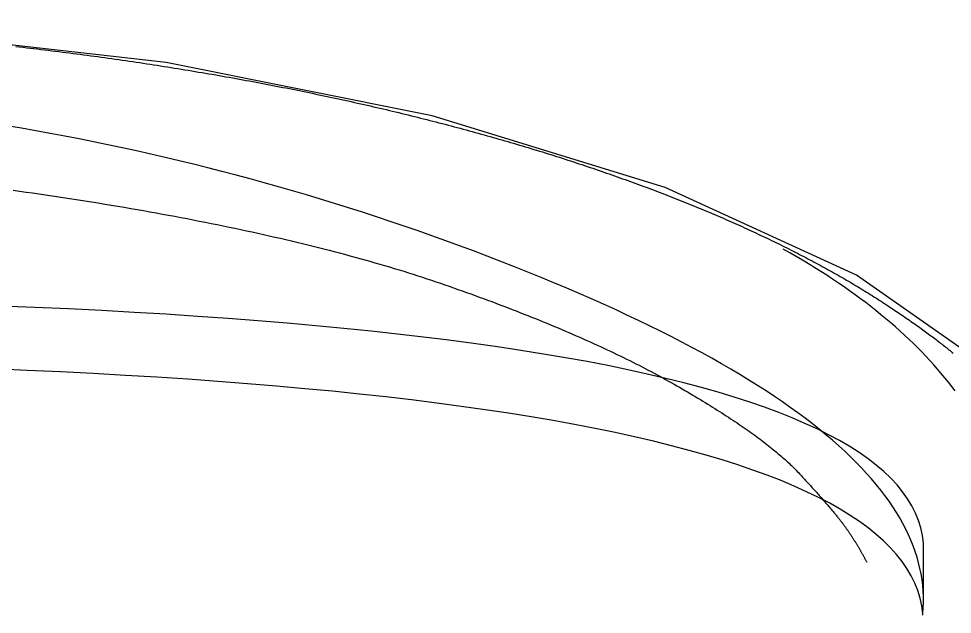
# Model space of a CAD drawing. Extents: x -120222 to -41942, y -19134 to 30932.
# Drawn here: x -81607.719 to -81602.866, y 10155.12 to 10158.214 of the extents above; entities that cross this region are included whole.
import ezdxf

# ---------------------------------------------------------------- set-up
doc = ezdxf.new("R2010")
doc.units = 0
doc.header["$LTSCALE"] = 150
doc.header["$MEASUREMENT"] = 0
doc.layers.get('0').update_dxf_attribs({"linetype": 'CONTINUOUS'})
doc.layers.add('____-568', color=7, linetype='CONTINUOUS')

# ---------------------------------------------------------------- blocks, each defined once
blk = doc.blocks.new('____-172')
at = {"color": 1, "linetype": 'Continuous'}
blk.add_line((-88038.1199, 5606.519), (-88038.1199, 5606.7508), dxfattribs=at)
blk.add_lwpolyline([(-88048.1814, 5603.7503), (-88046.6806, 5603.5798), (-88045.1199, 5603.5222), (-88043.5592, 5603.5798), (-88042.0584, 5603.7503), (-88040.6753, 5604.0272), (-88039.4631, 5604.3999), (-88038.4682, 5604.8541), (-88037.7289, 5605.3722), (-88037.2736, 5605.9344), (-88037.1199, 5606.519), (-88037.2736, 5607.1037), (-88037.7289, 5607.6659), (-88038.4682, 5608.184), (-88039.4631, 5608.6381), (-88040.6753, 5609.0108), (-88042.0584, 5609.2878), (-88043.5592, 5609.4583), (-88045.1199, 5609.5159), (-88046.6806, 5609.4583), (-88048.1814, 5609.2878)], dxfattribs=at)
at = {"color": 1, "linetype": 'Continuous', "flags": 128}
for points in [[(-88042.8387, 5609.3717), (-88042.82, 5609.3696), (-88042.8014, 5609.3674), (-88042.7827, 5609.3653), (-88042.7641, 5609.3631), (-88042.7455, 5609.3609), (-88042.7269, 5609.3587), (-88042.7084, 5609.3565), (-88042.6898, 5609.3543), (-88042.6713, 5609.352), (-88042.6527, 5609.3497), (-88042.6342, 5609.3474), (-88042.6158, 5609.3451), (-88042.5973, 5609.3428), (-88042.5788, 5609.3405), (-88042.5604, 5609.3381), (-88042.542, 5609.3357), (-88042.5235, 5609.3333), (-88042.5052, 5609.3309), (-88042.4868, 5609.3285), (-88042.4684, 5609.3261), (-88042.4501, 5609.3236), (-88042.4317, 5609.3211), (-88042.4134, 5609.3186), (-88042.3951, 5609.3161), (-88042.3768, 5609.3136), (-88042.3586, 5609.3111), (-88042.3403, 5609.3085), (-88042.3221, 5609.3059), (-88042.3039, 5609.3033), (-88042.2857, 5609.3007), (-88042.2675, 5609.2981), (-88042.2493, 5609.2954), (-88042.2312, 5609.2928), (-88042.213, 5609.2901), (-88042.1949, 5609.2874), (-88042.1768, 5609.2847), (-88042.1587, 5609.2819), (-88042.1406, 5609.2792), (-88042.1226, 5609.2764), (-88042.1045, 5609.2736), (-88042.0865, 5609.2708), (-88042.0685, 5609.268), (-88042.0505, 5609.2652), (-88042.0325, 5609.2623), (-88042.0145, 5609.2595), (-88041.9966, 5609.2566), (-88041.9786, 5609.2537), (-88041.9607, 5609.2507), (-88041.9428, 5609.2478), (-88041.9249, 5609.2448), (-88041.9071, 5609.2419), (-88041.8892, 5609.2389), (-88041.8714, 5609.2359), (-88041.8535, 5609.2329), (-88041.8358, 5609.2298), (-88041.818, 5609.2268), (-88041.8003, 5609.2237), (-88041.7825, 5609.2206), (-88041.7649, 5609.2175), (-88041.7472, 5609.2144), (-88041.7296, 5609.2113), (-88041.7119, 5609.2081), (-88041.6944, 5609.205), (-88041.6768, 5609.2018), (-88041.6593, 5609.1986), (-88041.6418, 5609.1954), (-88041.6243, 5609.1922), (-88041.6068, 5609.1889), (-88041.5894, 5609.1857), (-88041.572, 5609.1824), (-88041.5546, 5609.1792), (-88041.5373, 5609.1759), (-88041.52, 5609.1725), (-88041.5027, 5609.1692), (-88041.4854, 5609.1659), (-88041.4682, 5609.1625), (-88041.4509, 5609.1592), (-88041.4338, 5609.1558), (-88041.4166, 5609.1524), (-88041.3994, 5609.149), (-88041.3823, 5609.1455), (-88041.3653, 5609.1421), (-88041.3482, 5609.1386), (-88041.3312, 5609.1351), (-88041.3141, 5609.1316), (-88041.2972, 5609.1281), (-88041.2802, 5609.1246), (-88041.2633, 5609.1211), (-88041.2464, 5609.1175), (-88041.2295, 5609.114), (-88041.2126, 5609.1104), (-88041.1958, 5609.1068), (-88041.179, 5609.1032), (-88041.1622, 5609.0995), (-88041.1455, 5609.0959), (-88041.1288, 5609.0922), (-88041.1121, 5609.0886), (-88041.0954, 5609.0849), (-88041.0788, 5609.0812), (-88041.0622, 5609.0775), (-88041.0456, 5609.0737), (-88041.029, 5609.07), (-88041.0125, 5609.0662), (-88040.996, 5609.0624), (-88040.9795, 5609.0586), (-88040.963, 5609.0548), (-88040.9466, 5609.051), (-88040.9302, 5609.0472), (-88040.9138, 5609.0433), (-88040.8974, 5609.0394), (-88040.8811, 5609.0355), (-88040.8648, 5609.0316), (-88040.8485, 5609.0277), (-88040.8323, 5609.0238), (-88040.8161, 5609.0199), (-88040.7999, 5609.0159), (-88040.7837, 5609.0119), (-88040.7675, 5609.0079), (-88040.7514, 5609.0039), (-88040.7353, 5608.9999), (-88040.7193, 5608.9959), (-88040.7033, 5608.9918), (-88040.6873, 5608.9878), (-88040.6713, 5608.9837), (-88040.6554, 5608.9796), (-88040.6395, 5608.9755), (-88040.6236, 5608.9714), (-88040.6078, 5608.9673), (-88040.5919, 5608.9631), (-88040.5762, 5608.959), (-88040.5604, 5608.9548), (-88040.5447, 5608.9506), (-88040.529, 5608.9464), (-88040.5133, 5608.9422), (-88040.4977, 5608.938), (-88040.4821, 5608.9338), (-88040.4665, 5608.9295), (-88040.451, 5608.9252), (-88040.4355, 5608.921), (-88040.42, 5608.9167), (-88040.4046, 5608.9124), (-88040.3892, 5608.908), (-88040.3738, 5608.9037), (-88040.3584, 5608.8994), (-88040.3431, 5608.895), (-88040.3278, 5608.8906), (-88040.3125, 5608.8862), (-88040.2973, 5608.8818), (-88040.2821, 5608.8774), (-88040.2669, 5608.873), (-88040.2518, 5608.8685), (-88040.2366, 5608.8641), (-88040.2216, 5608.8596), (-88040.2065, 5608.8551), (-88040.1915, 5608.8506), (-88040.1765, 5608.8461), (-88040.1615, 5608.8416), (-88040.1466, 5608.8371), (-88040.1317, 5608.8325), (-88040.1168, 5608.8279), (-88040.102, 5608.8234), (-88040.0871, 5608.8188), (-88040.0724, 5608.8142), (-88040.0576, 5608.8095), (-88040.0429, 5608.8049), (-88040.0282, 5608.8003), (-88040.0135, 5608.7956), (-88039.9989, 5608.7909), (-88039.9843, 5608.7862), (-88039.9697, 5608.7815), (-88039.9552, 5608.7768), (-88039.9407, 5608.7721), (-88039.9262, 5608.7673), (-88039.9118, 5608.7626), (-88039.8973, 5608.7578), (-88039.8829, 5608.753), (-88039.8686, 5608.7482), (-88039.8543, 5608.7434), (-88039.84, 5608.7386), (-88039.8257, 5608.7337), (-88039.8114, 5608.7289), (-88039.7972, 5608.724), (-88039.7831, 5608.7191), (-88039.769, 5608.7142), (-88039.7549, 5608.7093), (-88039.7408, 5608.7044), (-88039.7268, 5608.6995), (-88039.7128, 5608.6946), (-88039.6989, 5608.6897), (-88039.685, 5608.6847), (-88039.6712, 5608.6798), (-88039.6573, 5608.6748), (-88039.6436, 5608.6698), (-88039.6298, 5608.6648), (-88039.6161, 5608.6598), (-88039.6025, 5608.6548), (-88039.5888, 5608.6498), (-88039.5753, 5608.6448), (-88039.5617, 5608.6398), (-88039.5482, 5608.6347), (-88039.5348, 5608.6297), (-88039.5213, 5608.6246), (-88039.5079, 5608.6195), (-88039.4946, 5608.6144), (-88039.4813, 5608.6093), (-88039.468, 5608.6042), (-88039.4548, 5608.5991), (-88039.4416, 5608.594), (-88039.4284, 5608.5888), (-88039.4153, 5608.5837), (-88039.4022, 5608.5785), (-88039.3892, 5608.5734), (-88039.3762, 5608.5682), (-88039.3632, 5608.563), (-88039.3503, 5608.5578), (-88039.3374, 5608.5526), (-88039.3246, 5608.5474), (-88039.3118, 5608.5422), (-88039.299, 5608.5369), (-88039.2863, 5608.5317), (-88039.2736, 5608.5264), (-88039.2609, 5608.5212), (-88039.2483, 5608.5159), (-88039.2358, 5608.5106), (-88039.2232, 5608.5053), (-88039.2107, 5608.5), (-88039.1983, 5608.4947), (-88039.1859, 5608.4894), (-88039.1735, 5608.484), (-88039.1611, 5608.4787), (-88039.1488, 5608.4733), (-88039.1366, 5608.468), (-88039.1243, 5608.4626), (-88039.1122, 5608.4572), (-88039.1, 5608.4518), (-88039.0879, 5608.4464), (-88039.0758, 5608.441), (-88039.0638, 5608.4356), (-88039.0518, 5608.4301), (-88039.0399, 5608.4247), (-88039.028, 5608.4193), (-88039.0161, 5608.4138), (-88039.0043, 5608.4083), (-88038.9925, 5608.4028), (-88038.9807, 5608.3973), (-88038.969, 5608.3918), (-88038.9573, 5608.3863), (-88038.9457, 5608.3808), (-88038.9341, 5608.3753), (-88038.9225, 5608.3697), (-88038.911, 5608.3642), (-88038.8995, 5608.3587), (-88038.8881, 5608.3531), (-88038.8767, 5608.3475), (-88038.8654, 5608.342), (-88038.8541, 5608.3364), (-88038.8428, 5608.3308), (-88038.8316, 5608.3252), (-88038.8204, 5608.3196), (-88038.8093, 5608.314), (-88038.7982, 5608.3084), (-88038.7871, 5608.3028), (-88038.7761, 5608.2971), (-88038.7651, 5608.2915), (-88038.7542, 5608.2858), (-88038.7433, 5608.2802), (-88038.7324, 5608.2745), (-88038.7216, 5608.2689), (-88038.7108, 5608.2632), (-88038.7001, 5608.2575), (-88038.6894, 5608.2518), (-88038.6788, 5608.2461), (-88038.6682, 5608.2404), (-88038.6576, 5608.2347), (-88038.6471, 5608.229), (-88038.6366, 5608.2232), (-88038.6261, 5608.2175), (-88038.6157, 5608.2117), (-88038.6054, 5608.206), (-88038.5951, 5608.2002), (-88038.5848, 5608.1945), (-88038.5745, 5608.1887), (-88038.5644, 5608.1829), (-88038.5542, 5608.1771), (-88038.5441, 5608.1713), (-88038.534, 5608.1655), (-88038.524, 5608.1597), (-88038.514, 5608.1539), (-88038.504, 5608.148), (-88038.4941, 5608.1422), (-88038.4843, 5608.1364), (-88038.4744, 5608.1305), (-88038.4647, 5608.1247), (-88038.4549, 5608.1188), (-88038.4452, 5608.1129), (-88038.4356, 5608.107), (-88038.4259, 5608.1011), (-88038.4164, 5608.0953), (-88038.4068, 5608.0893), (-88038.3973, 5608.0834), (-88038.3879, 5608.0775), (-88038.3784, 5608.0716), (-88038.3691, 5608.0657), (-88038.3597, 5608.0597), (-88038.3505, 5608.0538), (-88038.3412, 5608.0478), (-88038.332, 5608.0418), (-88038.3228, 5608.0359), (-88038.3137, 5608.0299), (-88038.3046, 5608.0239), (-88038.2956, 5608.018), (-88038.2867, 5608.0121), (-88038.2779, 5608.0062), (-88038.2691, 5608.0004), (-88038.2605, 5607.9945), (-88038.2519, 5607.9887), (-88038.2433, 5607.983), (-88038.2349, 5607.9773), (-88038.2265, 5607.9716), (-88038.2182, 5607.9659), (-88038.21, 5607.9603), (-88038.2019, 5607.9547), (-88038.1938, 5607.9491), (-88038.1859, 5607.9435), (-88038.178, 5607.938), (-88038.1701, 5607.9325), (-88038.1624, 5607.9271), (-88038.1547, 5607.9217), (-88038.1471, 5607.9163), (-88038.1396, 5607.9109), (-88038.1322, 5607.9056), (-88038.1248, 5607.9003), (-88038.1176, 5607.895), (-88038.1104, 5607.8898), (-88038.1032, 5607.8845), (-88038.0962, 5607.8794), (-88038.0892, 5607.8742), (-88038.0823, 5607.8691), (-88038.0755, 5607.864), (-88038.0688, 5607.8589), (-88038.0621, 5607.8539), (-88038.0555, 5607.8489), (-88038.049, 5607.8439), (-88038.0426, 5607.839), (-88038.0363, 5607.8341), (-88038.03, 5607.8292), (-88038.0238, 5607.8244), (-88038.0177, 5607.8195), (-88038.0117, 5607.8148), (-88038.0057, 5607.81), (-88037.9998, 5607.8053), (-88037.994, 5607.8006), (-88037.9883, 5607.7959), (-88037.9827, 5607.7913), (-88037.9771, 5607.7867), (-88037.9716, 5607.7821), (-88037.9662, 5607.7775)], [(-88038.1244, 5606.4254), (-88038.1221, 5606.4548), (-88038.1211, 5606.4842), (-88038.1212, 5606.5136), (-88038.1224, 5606.543), (-88038.1248, 5606.5724), (-88038.1284, 5606.6017), (-88038.1331, 5606.631), (-88038.139, 5606.6602), (-88038.146, 5606.6894), (-88038.1542, 5606.7187), (-88038.1636, 5606.7478), (-88038.1741, 5606.777), (-88038.1858, 5606.8061), (-88038.1986, 5606.8352), (-88038.2126, 5606.8643), (-88038.2277, 5606.8933), (-88038.244, 5606.9223), (-88038.2615, 5606.9513), (-88038.2801, 5606.9803), (-88038.2999, 5607.0092), (-88038.3209, 5607.0381), (-88038.343, 5607.067), (-88038.3662, 5607.0958), (-88038.3907, 5607.1246), (-88038.4162, 5607.1534), (-88038.443, 5607.1822), (-88038.4709, 5607.2109), (-88038.4999, 5607.2396), (-88038.5302, 5607.2683), (-88038.5615, 5607.297), (-88038.5941, 5607.3256), (-88038.6278, 5607.3542), (-88038.6626, 5607.3827), (-88038.6986, 5607.4113), (-88038.7358, 5607.4398), (-88038.7741, 5607.4683), (-88038.8136, 5607.4968), (-88038.8543, 5607.5252), (-88038.8961, 5607.5536), (-88038.939, 5607.582), (-88038.9832, 5607.6103), (-88039.0284, 5607.6386), (-88039.0749, 5607.6669), (-88039.1225, 5607.6952), (-88039.1712, 5607.7234), (-88039.2211, 5607.7517), (-88039.2722, 5607.7798), (-88039.3245, 5607.808), (-88039.3779, 5607.8361), (-88039.4324, 5607.8642), (-88039.4881, 5607.8923), (-88039.545, 5607.9204), (-88039.603, 5607.9484), (-88039.6622, 5607.9764), (-88039.7226, 5608.0043), (-88039.7841, 5608.0323), (-88039.8467, 5608.0602), (-88039.9105, 5608.0881), (-88039.9755, 5608.1159), (-88040.0417, 5608.1437), (-88040.109, 5608.1715), (-88040.1774, 5608.1993), (-88040.2471, 5608.2271), (-88040.3178, 5608.2548), (-88040.3892, 5608.2823), (-88040.4608, 5608.3093), (-88040.5324, 5608.3359), (-88040.6042, 5608.3621), (-88040.676, 5608.3879), (-88040.748, 5608.4132), (-88040.8201, 5608.4381), (-88040.8924, 5608.4625), (-88040.9647, 5608.4866), (-88041.0371, 5608.5102), (-88041.1097, 5608.5333), (-88041.1824, 5608.556), (-88041.2552, 5608.5783), (-88041.3281, 5608.6002), (-88041.4011, 5608.6216), (-88041.4742, 5608.6426), (-88041.5475, 5608.6632), (-88041.6209, 5608.6833), (-88041.6943, 5608.703), (-88041.7679, 5608.7223), (-88041.8416, 5608.7411), (-88041.9155, 5608.7595), (-88041.9894, 5608.7774), (-88042.0635, 5608.795), (-88042.1376, 5608.8121), (-88042.2119, 5608.8287), (-88042.2863, 5608.845), (-88042.3608, 5608.8608), (-88042.4355, 5608.8761), (-88042.5102, 5608.8911), (-88042.5851, 5608.9056), (-88042.66, 5608.9196), (-88042.7351, 5608.9333), (-88042.8103, 5608.9465), (-88042.8857, 5608.9592)], [(-88042.8532, 5608.6246), (-88042.8195, 5608.62), (-88042.7857, 5608.6153), (-88042.7519, 5608.6105), (-88042.7181, 5608.6057), (-88042.6842, 5608.6007), (-88042.6502, 5608.5957), (-88042.6162, 5608.5907), (-88042.5822, 5608.5855), (-88042.5481, 5608.5803), (-88042.514, 5608.575), (-88042.4798, 5608.5696), (-88042.4456, 5608.5642), (-88042.4113, 5608.5586), (-88042.3771, 5608.553), (-88042.3431, 5608.5474), (-88042.3092, 5608.5418), (-88042.2756, 5608.5361), (-88042.2421, 5608.5303), (-88042.2088, 5608.5246), (-88042.1757, 5608.5188), (-88042.1427, 5608.5129), (-88042.11, 5608.507), (-88042.0774, 5608.5011), (-88042.045, 5608.4951), (-88042.0128, 5608.4891), (-88041.9807, 5608.4831), (-88041.9489, 5608.477), (-88041.9172, 5608.4709), (-88041.8857, 5608.4648), (-88041.8544, 5608.4586), (-88041.8232, 5608.4524), (-88041.7923, 5608.4461), (-88041.7615, 5608.4398), (-88041.7309, 5608.4335), (-88041.7005, 5608.4271), (-88041.6703, 5608.4207), (-88041.6402, 5608.4143), (-88041.6103, 5608.4078), (-88041.5806, 5608.4013), (-88041.5511, 5608.3947), (-88041.5218, 5608.3881), (-88041.4926, 5608.3815), (-88041.4637, 5608.3748), (-88041.4349, 5608.3681), (-88041.4063, 5608.3613), (-88041.3778, 5608.3545), (-88041.3496, 5608.3477), (-88041.3215, 5608.3409), (-88041.2936, 5608.334), (-88041.2659, 5608.327), (-88041.2384, 5608.3201), (-88041.211, 5608.3131), (-88041.1839, 5608.306), (-88041.1569, 5608.2989), (-88041.1301, 5608.2918), (-88041.1035, 5608.2846), (-88041.077, 5608.2774), (-88041.0507, 5608.2702), (-88041.0247, 5608.2629), (-88040.9988, 5608.2556), (-88040.973, 5608.2483), (-88040.9475, 5608.2409), (-88040.9221, 5608.2335), (-88040.8969, 5608.226), (-88040.8719, 5608.2185), (-88040.8471, 5608.211), (-88040.8225, 5608.2034), (-88040.798, 5608.1958), (-88040.7737, 5608.1881), (-88040.7496, 5608.1804), (-88040.7257, 5608.1727), (-88040.702, 5608.165), (-88040.6784, 5608.1572), (-88040.655, 5608.1493), (-88040.6318, 5608.1415), (-88040.6088, 5608.1335), (-88040.586, 5608.1256), (-88040.5633, 5608.1176), (-88040.5407, 5608.1097), (-88040.5183, 5608.1017), (-88040.4961, 5608.0937), (-88040.4739, 5608.0857), (-88040.4519, 5608.0777), (-88040.43, 5608.0697), (-88040.4083, 5608.0618), (-88040.3866, 5608.0538), (-88040.3652, 5608.0458), (-88040.3438, 5608.0378), (-88040.3226, 5608.0298), (-88040.3015, 5608.0217), (-88040.2806, 5608.0137), (-88040.2598, 5608.0057), (-88040.2391, 5607.9977), (-88040.2185, 5607.9897), (-88040.1981, 5607.9817), (-88040.1778, 5607.9736), (-88040.1577, 5607.9656), (-88040.1377, 5607.9576), (-88040.1178, 5607.9495), (-88040.0981, 5607.9415), (-88040.0784, 5607.9335), (-88040.059, 5607.9254), (-88040.0396, 5607.9174), (-88040.0204, 5607.9093), (-88040.0013, 5607.9013), (-88039.9824, 5607.8932), (-88039.9636, 5607.8851), (-88039.9449, 5607.8771), (-88039.9263, 5607.869), (-88039.9079, 5607.8609), (-88039.8896, 5607.8529), (-88039.8715, 5607.8448), (-88039.8535, 5607.8367), (-88039.8356, 5607.8286), (-88039.8178, 5607.8205), (-88039.8002, 5607.8124), (-88039.7827, 5607.8043), (-88039.7654, 5607.7962), (-88039.7482, 5607.7881), (-88039.7311, 5607.78), (-88039.7142, 5607.7719), (-88039.6973, 5607.7638), (-88039.6807, 5607.7557), (-88039.6641, 5607.7476), (-88039.6477, 5607.7395), (-88039.6314, 5607.7314), (-88039.6153, 5607.7232), (-88039.5993, 5607.7151), (-88039.5834, 5607.707), (-88039.5676, 5607.6988), (-88039.552, 5607.6907), (-88039.5365, 5607.6826), (-88039.5212, 5607.6744), (-88039.506, 5607.6663), (-88039.4909, 5607.6581), (-88039.4759, 5607.65), (-88039.4611, 5607.6418), (-88039.4465, 5607.6336), (-88039.4319, 5607.6255), (-88039.4175, 5607.6173), (-88039.4032, 5607.6091), (-88039.3891, 5607.601), (-88039.3751, 5607.5929), (-88039.3612, 5607.5848), (-88039.3474, 5607.5767), (-88039.3338, 5607.5687), (-88039.3204, 5607.5607), (-88039.307, 5607.5528), (-88039.2938, 5607.5449), (-88039.2808, 5607.537), (-88039.2679, 5607.5292), (-88039.2551, 5607.5214), (-88039.2424, 5607.5136), (-88039.2299, 5607.5059), (-88039.2175, 5607.4982), (-88039.2053, 5607.4905), (-88039.1931, 5607.4829), (-88039.1812, 5607.4753), (-88039.1693, 5607.4677), (-88039.1576, 5607.4602), (-88039.1461, 5607.4527), (-88039.1346, 5607.4453), (-88039.1233, 5607.4378), (-88039.1122, 5607.4305), (-88039.1011, 5607.4231), (-88039.0902, 5607.4158), (-88039.0795, 5607.4085), (-88039.0689, 5607.4013), (-88039.0584, 5607.3941), (-88039.048, 5607.3869), (-88039.0378, 5607.3797), (-88039.0277, 5607.3726), (-88039.0178, 5607.3656), (-88039.008, 5607.3585), (-88038.9983, 5607.3515), (-88038.9888, 5607.3446), (-88038.9794, 5607.3376), (-88038.9701, 5607.3308), (-88038.961, 5607.3239), (-88038.952, 5607.3171), (-88038.9431, 5607.3103), (-88038.9344, 5607.3035), (-88038.9258, 5607.2968), (-88038.9174, 5607.2901), (-88038.9091, 5607.2835), (-88038.9009, 5607.2769), (-88038.8928, 5607.2703), (-88038.8849, 5607.2637), (-88038.8772, 5607.2572), (-88038.8695, 5607.2508), (-88038.862, 5607.2443), (-88038.8547, 5607.2379), (-88038.8474, 5607.2315), (-88038.8403, 5607.2252), (-88038.8334, 5607.2189), (-88038.8265, 5607.2126), (-88038.8199, 5607.2064), (-88038.8133, 5607.2002), (-88038.8069, 5607.1941), (-88038.8006, 5607.1879), (-88038.7945, 5607.1819), (-88038.7885, 5607.1758), (-88038.7826, 5607.1698), (-88038.7768, 5607.1638), (-88038.7712, 5607.1578), (-88038.7657, 5607.1519), (-88038.7603, 5607.1461), (-88038.7549, 5607.1403), (-88038.7495, 5607.1345), (-88038.7442, 5607.1288), (-88038.739, 5607.1231), (-88038.7338, 5607.1175), (-88038.7287, 5607.1119), (-88038.7236, 5607.1064), (-88038.7186, 5607.1009), (-88038.7137, 5607.0955), (-88038.7087, 5607.0901), (-88038.7039, 5607.0848), (-88038.6991, 5607.0795), (-88038.6944, 5607.0743), (-88038.6897, 5607.0691), (-88038.685, 5607.064), (-88038.6804, 5607.0589), (-88038.6759, 5607.0538), (-88038.6715, 5607.0488), (-88038.667, 5607.0439), (-88038.6627, 5607.039), (-88038.6584, 5607.0341), (-88038.6541, 5607.0293), (-88038.6499, 5607.0246), (-88038.6458, 5607.0199), (-88038.6417, 5607.0152), (-88038.6376, 5607.0106), (-88038.6337, 5607.0061), (-88038.6297, 5607.0015), (-88038.6259, 5606.9971), (-88038.6221, 5606.9927), (-88038.6183, 5606.9883), (-88038.6146, 5606.984), (-88038.6109, 5606.9797), (-88038.6073, 5606.9755), (-88038.6038, 5606.9713), (-88038.6003, 5606.9672), (-88038.5969, 5606.9631), (-88038.5935, 5606.9591), (-88038.5902, 5606.9551), (-88038.5869, 5606.9511), (-88038.5837, 5606.9473), (-88038.5805, 5606.9434), (-88038.5774, 5606.9396), (-88038.5744, 5606.9359), (-88038.5714, 5606.9322), (-88038.5684, 5606.9285), (-88038.5655, 5606.9249), (-88038.5627, 5606.9214), (-88038.5599, 5606.9179), (-88038.5572, 5606.9144), (-88038.5545, 5606.911), (-88038.5519, 5606.9077), (-88038.5493, 5606.9044), (-88038.5468, 5606.9011), (-88038.5444, 5606.8979), (-88038.542, 5606.8947), (-88038.5396, 5606.8916), (-88038.5373, 5606.8885), (-88038.5351, 5606.8855), (-88038.5329, 5606.8825), (-88038.5308, 5606.8796), (-88038.5287, 5606.8767), (-88038.5267, 5606.8739), (-88038.5247, 5606.871), (-88038.5226, 5606.8682), (-88038.5206, 5606.8653), (-88038.5186, 5606.8625), (-88038.5166, 5606.8596), (-88038.5147, 5606.8567), (-88038.5127, 5606.8539), (-88038.5107, 5606.851), (-88038.5088, 5606.8482), (-88038.5068, 5606.8453), (-88038.5049, 5606.8424), (-88038.5029, 5606.8396), (-88038.501, 5606.8367), (-88038.4991, 5606.8338), (-88038.4972, 5606.831), (-88038.4953, 5606.8281), (-88038.4934, 5606.8253), (-88038.4915, 5606.8224), (-88038.4896, 5606.8195), (-88038.4878, 5606.8167), (-88038.4859, 5606.8138), (-88038.4841, 5606.8109), (-88038.4823, 5606.808), (-88038.4804, 5606.8052), (-88038.4786, 5606.8023), (-88038.4768, 5606.7994), (-88038.475, 5606.7966), (-88038.4732, 5606.7937), (-88038.4714, 5606.7908), (-88038.4697, 5606.7879), (-88038.4679, 5606.7851), (-88038.4661, 5606.7822), (-88038.4644, 5606.7793), (-88038.4627, 5606.7764), (-88038.4609, 5606.7736), (-88038.4592, 5606.7707), (-88038.4575, 5606.7678), (-88038.4558, 5606.7649), (-88038.4541, 5606.762), (-88038.4524, 5606.7591), (-88038.4507, 5606.7563), (-88038.4491, 5606.7534), (-88038.4474, 5606.7505), (-88038.4458, 5606.7476), (-88038.4441, 5606.7447), (-88038.4425, 5606.7418), (-88038.4409, 5606.739), (-88038.4393, 5606.7361), (-88038.4377, 5606.7332), (-88038.4361, 5606.7303), (-88038.4345, 5606.7274), (-88038.4329, 5606.7245), (-88038.4313, 5606.7216), (-88038.4298, 5606.7187), (-88038.4282, 5606.7158), (-88038.4267, 5606.7129), (-88038.4251, 5606.7101), (-88038.4236, 5606.7072), (-88038.4221, 5606.7043), (-88038.4206, 5606.7014), (-88038.4191, 5606.6985), (-88038.4176, 5606.6956), (-88038.4161, 5606.6927), (-88038.4161, 5606.6927)], [(-88037.9566, 5607.5817), (-88037.9738, 5607.6046), (-88037.9916, 5607.6275), (-88038.0098, 5607.6503), (-88038.0285, 5607.6729), (-88038.0477, 5607.6955), (-88038.0674, 5607.7179), (-88038.0876, 5607.7402), (-88038.1083, 5607.7624), (-88038.1294, 5607.7845), (-88038.151, 5607.8064), (-88038.1732, 5607.8283), (-88038.1958, 5607.85), (-88038.2189, 5607.8717), (-88038.2425, 5607.8932), (-88038.2665, 5607.9146), (-88038.2911, 5607.9359), (-88038.3161, 5607.9571), (-88038.3417, 5607.9781), (-88038.3677, 5607.9991), (-88038.3942, 5608.0199), (-88038.4212, 5608.0407), (-88038.4487, 5608.0613), (-88038.4766, 5608.0818), (-88038.5051, 5608.1022), (-88038.534, 5608.1225), (-88038.5634, 5608.1427), (-88038.5934, 5608.1627), (-88038.6238, 5608.1827), (-88038.6546, 5608.2025), (-88038.686, 5608.2222), (-88038.7179, 5608.2418), (-88038.7502, 5608.2613), (-88038.7831, 5608.2807), (-88038.8164, 5608.3), (-88038.8502, 5608.3191), (-88038.8502, 5608.3191)], [(-88038.1199, 5606.7508), (-88038.1216, 5606.7915), (-88038.1267, 5606.8315), (-88038.1353, 5606.8709), (-88038.1473, 5606.9096), (-88038.1626, 5606.9477), (-88038.1814, 5606.9851), (-88038.2037, 5607.0219), (-88038.2293, 5607.0581), (-88038.2583, 5607.0936), (-88038.2908, 5607.1285), (-88038.3267, 5607.1628), (-88038.366, 5607.1964), (-88038.4087, 5607.2294), (-88038.4549, 5607.2617), (-88038.5044, 5607.2934), (-88038.5574, 5607.3244), (-88038.6138, 5607.3548), (-88038.6736, 5607.3846), (-88038.7369, 5607.4137), (-88038.8035, 5607.4422), (-88038.8736, 5607.4701), (-88038.9471, 5607.4973), (-88039.024, 5607.5239), (-88039.1043, 5607.5498), (-88039.188, 5607.5751), (-88039.2752, 5607.5997), (-88039.3658, 5607.6237), (-88039.4598, 5607.6471), (-88039.5572, 5607.6698), (-88039.658, 5607.6919), (-88039.7622, 5607.7134), (-88039.8699, 5607.7342), (-88039.981, 5607.7543), (-88040.0955, 5607.7739), (-88040.2134, 5607.7927), (-88040.3348, 5607.811), (-88040.4595, 5607.8286), (-88040.5877, 5607.8456), (-88040.7193, 5607.8619), (-88040.8543, 5607.8776), (-88040.9927, 5607.8926), (-88041.1346, 5607.907), (-88041.2798, 5607.9208), (-88041.4285, 5607.9339), (-88041.5806, 5607.9464), (-88041.7361, 5607.9582), (-88041.8951, 5607.9694), (-88042.0574, 5607.98), (-88042.2232, 5607.9899), (-88042.3924, 5607.9992), (-88042.565, 5608.0078), (-88042.741, 5608.0158), (-88042.9204, 5608.0232)], [(-88038.1244, 5606.4254), (-88038.1299, 5606.466), (-88038.1388, 5606.5059), (-88038.1509, 5606.5453), (-88038.1663, 5606.5839), (-88038.1851, 5606.622), (-88038.2071, 5606.6594), (-88038.2324, 5606.6961), (-88038.261, 5606.7323), (-88038.2929, 5606.7678), (-88038.3281, 5606.8026), (-88038.3666, 5606.8368), (-88038.4084, 5606.8704), (-88038.4535, 5606.9033), (-88038.5018, 5606.9356), (-88038.5535, 5606.9672), (-88038.6084, 5606.9983), (-88038.6667, 5607.0286), (-88038.7282, 5607.0584), (-88038.7931, 5607.0874), (-88038.8612, 5607.1159), (-88038.9326, 5607.1437), (-88039.0074, 5607.1709), (-88039.0854, 5607.1974), (-88039.1667, 5607.2233), (-88039.2513, 5607.2486), (-88039.3392, 5607.2732), (-88039.4304, 5607.2972), (-88039.5248, 5607.3205), (-88039.6226, 5607.3432), (-88039.7237, 5607.3653), (-88039.8281, 5607.3867), (-88039.9357, 5607.4075), (-88040.0467, 5607.4276), (-88040.1609, 5607.4471), (-88040.2785, 5607.466), (-88040.3993, 5607.4842), (-88040.5234, 5607.5018), (-88040.6508, 5607.5187), (-88040.7816, 5607.535), (-88040.9156, 5607.5507), (-88041.0529, 5607.5657), (-88041.1935, 5607.5801), (-88041.3374, 5607.5938), (-88041.4845, 5607.6069), (-88041.635, 5607.6194), (-88041.7888, 5607.6312), (-88041.9459, 5607.6424), (-88042.1062, 5607.653), (-88042.2699, 5607.6629), (-88042.4368, 5607.6722), (-88042.607, 5607.6808), (-88042.7806, 5607.6888), (-88042.9574, 5607.6961)], [(-88038.1236, 5606.4172), (-88038.1244, 5606.4254), (-88038.1244, 5606.4254)]]:
    blk.add_lwpolyline(points, dxfattribs=at)
blk = doc.blocks.new('____-186')
at = {"color": 1}
blk.add_blockref('____-172', (0, 0), dxfattribs=at)

msp = doc.modelspace()

# ---------------------------------------------------------------- block references
at = {"layer": '____-568', "color": 0}
msp.add_blockref('____-186', (6435.10495, 4548.69799), dxfattribs=at)

doc.saveas('drawing.dxf')
